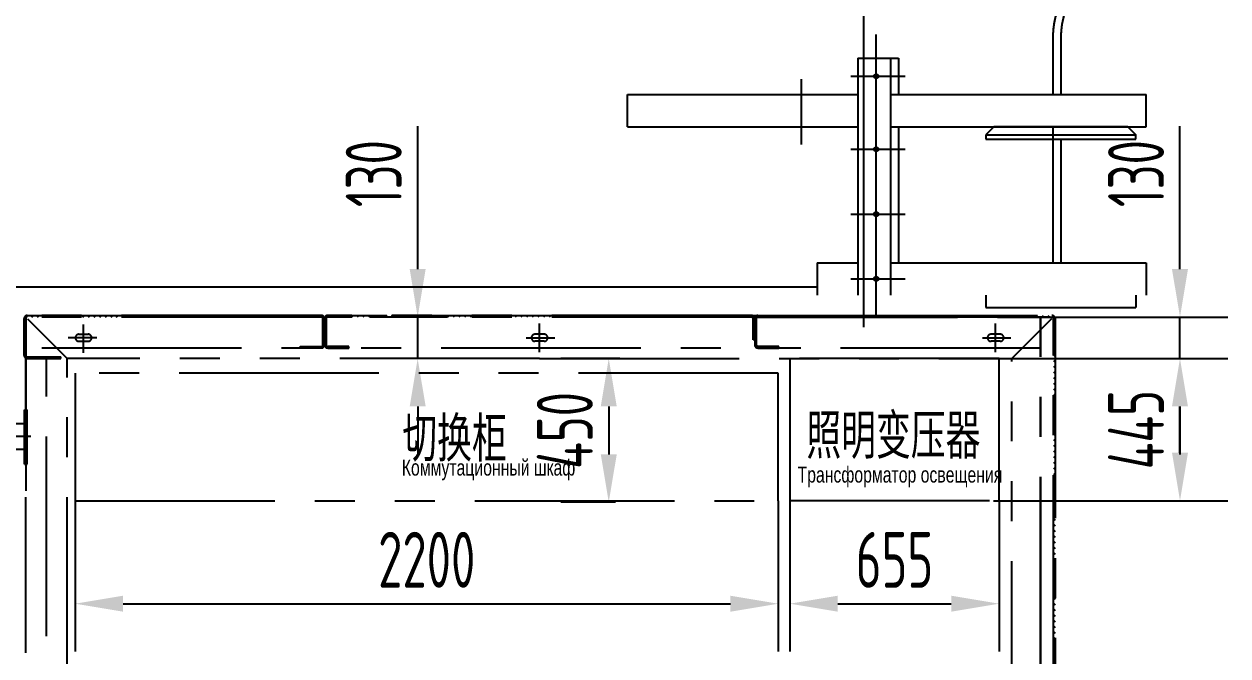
# Model space of a CAD drawing. Header units: millimetres. Extents: x 1934 to 22934, y 25951 to 41379.
# Drawn here: x 12591 to 16358, y 36967 to 38945 of the extents above; entities that cross this region are included whole.
import ezdxf

# ---------------------------------------------------------------- set-up
doc = ezdxf.new("R2010")
doc.units = ezdxf.units.MM
doc.header["$LTSCALE"] = 500
for name, pattern in [('F', [0.75, 0.5, -0.25]), ('G', [2, 1.25, -0.25, 0.25, -0.25]), ('K', [2.5, 1.25, -0.25, 0.25, -0.25, 0.25, -0.25])]:
    doc.linetypes.add(name, pattern=pattern)
for name, color, linetype in [('01', 7, 'Continuous'), ('02', 1, 'Continuous'), ('04', 2, 'F'), ('05', 4, 'G'), ('07', 6, 'K'), ('08', 1, 'Continuous')]:
    doc.layers.add(name, color=color, linetype=linetype)
doc.styles.get("Standard").update_dxf_attribs({"font": 'isocp', "width": 0.707, "bigfont": 'intecad.shx'})
doc.dimstyles.new('INTE', dxfattribs={"dimscale": 50, "dimtxt": 3.5, "dimasz": 3, "dimexe": 3, "dimexo": 0, "dimgap": 1, "dimtad": 1, "dimdsep": 46, "dimtxsty": 'Standard', "dimcen": 0, "dimclrd": 1, "dimclre": 1, "dimclrt": 3, "dimadec": 0, "dimazin": 0, "dimtfac": 1, "dimtmove": 0, "dimatfit": 0, "dimfxl": 1, "dimarcsym": 0})

# ---------------------------------------------------------------- blocks, each defined once
blk = doc.blocks.new('64')
at = {"layer": '01', "color": 7, "linetype": 'Continuous'}
for p, q in [((9873.3, 4989.1), (9873.3, 5159.1)), ((9873.3, 5159.1), (9881.3, 5159.1)), ((9881.3, 4989.1), (9881.3, 5159.1)), ((9582.3, 5116.6), (9873.3, 5116.6)), ((9582.3, 5036.6), (9873.3, 5036.6)), ((9873.3, 4989.1), (9881.3, 4989.1))]:
    blk.add_line(p, q, dxfattribs=at)
at = {"layer": '04', "color": 2, "linetype": 'F'}
for p, q in [((9506.3, 5019.1), (9506.3, 5134.1)), ((9506.3, 5134.1), (9536.3, 5134.1)), ((9514.3, 5019.1), (9514.3, 5134.1)), ((9522.3, 5019.1), (9522.3, 5134.1)), ((9524.3, 5019.1), (9524.3, 5134.1)), ((9526.3, 5019.1), (9526.3, 5134.1)), ((9528.3, 5019.1), (9528.3, 5134.1)), ((9536.3, 5019.1), (9536.3, 5134.1)), ((9426.3, 5036.6), (9426.3, 5116.6)), ((9426.3, 5116.6), (9506.3, 5116.6)), ((9550.9, 5119.1), (9493.6, 5119.1)), ((9536.3, 5116.6), (9582.3, 5116.6)), ((9426.3, 5036.6), (9506.3, 5036.6)), ((9550.9, 5034.1), (9493.6, 5034.1)), ((9506.3, 5019.1), (9536.3, 5019.1)), ((9536.3, 5036.6), (9582.3, 5036.6))]:
    blk.add_line(p, q, dxfattribs=at)
at = {"layer": '05', "color": 4, "linetype": 'G'}
blk.add_line((9414.1, 5076.6), (9893.2, 5076.6), dxfattribs=at)
blk = doc.blocks.new('*D924')
at = {"layer": '08', "color": 1, "lineweight": -2, "ltscale": 1.25}
for p, q in [((12750.8, 37452.8), (12750.8, 36980.5)), ((14950.8, 37452.8), (14950.8, 36980.5)), ((12900.8, 37130.5), (14800.8, 37130.5))]:
    blk.add_line(p, q, dxfattribs=at)
at = {"layer": '08', "color": 1, "ltscale": 1.25}
for points in [[(12900.8, 37155.5), (12900.8, 37105.5), (12750.8, 37130.5)], [(14800.8, 37155.5), (14800.8, 37105.5), (14950.8, 37130.5)]]:
    blk.add_solid(points, dxfattribs=at)
at = {"layer": 'Defpoints', "color": 0, "ltscale": 1.25}
for p in [(12750.8, 37452.8), (14950.8, 37452.8), (14950.8, 37130.5)]:
    blk.add_point(p, dxfattribs=at)
at = {"layer": '08', "color": 3, "ltscale": 1.25, "insert": (13850.8, 37268.1), "char_height": 175, "attachment_point": 5}
blk.add_mtext('2200', dxfattribs=at)
blk = doc.blocks.new('*D925')
at = {"layer": '08', "color": 1, "lineweight": -2, "ltscale": 1.25}
for p, q in [((14455.2, 37898.1), (14270.3, 37898.1)), ((14420.3, 37748.1), (14420.3, 37598.1)), ((14441.9, 37448.1), (14270.3, 37448.1))]:
    blk.add_line(p, q, dxfattribs=at)
at = {"layer": '08', "color": 1, "ltscale": 1.25}
for points in [[(14395.3, 37748.1), (14445.3, 37748.1), (14420.3, 37898.1)], [(14395.3, 37598.1), (14445.3, 37598.1), (14420.3, 37448.1)]]:
    blk.add_solid(points, dxfattribs=at)
at = {"layer": 'Defpoints', "color": 0, "ltscale": 1.25}
for p in [(14455.2, 37898.1), (14420.3, 37448.1), (14441.9, 37448.1)]:
    blk.add_point(p, dxfattribs=at)
at = {"layer": '08', "color": 3, "ltscale": 1.25, "insert": (14282.8, 37673.1), "char_height": 175, "attachment_point": 5, "rotation": 90}
blk.add_mtext('450', dxfattribs=at)
blk = doc.blocks.new('*D926')
at = {"layer": '08', "color": 1, "lineweight": -2, "ltscale": 1.25}
for p, q in [((14987, 37453.1), (14987, 36980.5)), ((15642, 37453.1), (15642, 36980.5)), ((15137, 37130.5), (15492, 37130.5))]:
    blk.add_line(p, q, dxfattribs=at)
at = {"layer": '08', "color": 1, "ltscale": 1.25}
for points in [[(15137, 37155.5), (15137, 37105.5), (14987, 37130.5)], [(15492, 37155.5), (15492, 37105.5), (15642, 37130.5)]]:
    blk.add_solid(points, dxfattribs=at)
at = {"layer": 'Defpoints', "color": 0, "ltscale": 1.25}
for p in [(14987, 37453.1), (15642, 37453.1), (15642, 37130.5)]:
    blk.add_point(p, dxfattribs=at)
at = {"layer": '08', "color": 3, "ltscale": 1.25, "insert": (15314.5, 37268), "char_height": 175, "attachment_point": 5}
blk.add_mtext('655', dxfattribs=at)
blk = doc.blocks.new('*D927')
at = {"layer": '08', "color": 1, "lineweight": -2, "ltscale": 1.25}
for p, q in [((15624.2, 37898.1), (16357.7, 37898.1)), ((16207.7, 37603.1), (16207.7, 37748.1)), ((15624.2, 37453.1), (16357.7, 37453.1))]:
    blk.add_line(p, q, dxfattribs=at)
at = {"layer": '08', "color": 1, "ltscale": 1.25}
for points in [[(16182.7, 37748.1), (16232.7, 37748.1), (16207.7, 37898.1)], [(16182.7, 37603.1), (16232.7, 37603.1), (16207.7, 37453.1)]]:
    blk.add_solid(points, dxfattribs=at)
at = {"layer": 'Defpoints', "color": 0, "ltscale": 1.25}
for p in [(15624.2, 37898.1), (16207.7, 37898.1), (15624.2, 37453.1)]:
    blk.add_point(p, dxfattribs=at)
at = {"layer": '08', "color": 3, "ltscale": 1.25, "insert": (16070.2, 37675.6), "char_height": 175, "attachment_point": 5, "rotation": 90}
blk.add_mtext('445', dxfattribs=at)
blk = doc.blocks.new('*D928')
at = {"layer": '08', "color": 1, "lineweight": -2, "ltscale": 1.25}
for p, q in [((16207.7, 38178.1), (16207.7, 38626.2)), ((15746.4, 38028.1), (16357.7, 38028.1)), ((16207.7, 37898.1), (16207.7, 38028.1)), ((15854.1, 37898.1), (16357.7, 37898.1)), ((16207.7, 37748.1), (16207.7, 37598.1))]:
    blk.add_line(p, q, dxfattribs=at)
at = {"layer": '08', "color": 1, "ltscale": 1.25}
for points in [[(16182.7, 38178.1), (16232.7, 38178.1), (16207.7, 38028.1)], [(16182.7, 37748.1), (16232.7, 37748.1), (16207.7, 37898.1)]]:
    blk.add_solid(points, dxfattribs=at)
at = {"layer": 'Defpoints', "color": 0, "ltscale": 1.25}
for p in [(15746.4, 38028.1), (16207.7, 38028.1), (15854.1, 37898.1)]:
    blk.add_point(p, dxfattribs=at)
at = {"layer": '08', "color": 3, "ltscale": 1.25, "insert": (16070.2, 38477.2), "char_height": 175, "attachment_point": 5, "rotation": 90}
blk.add_mtext('130', dxfattribs=at)
blk = doc.blocks.new('*D943')
at = {"layer": '08', "color": 1, "lineweight": -2, "ltscale": 1.25}
for p, q in [((13822.4, 38178.1), (13822.4, 38626.2)), ((13915.8, 38028.1), (13672.4, 38028.1)), ((13822.4, 37898.1), (13822.4, 38028.1)), ((13904.9, 37898.1), (13672.4, 37898.1)), ((13822.4, 37748.1), (13822.4, 37598.1))]:
    blk.add_line(p, q, dxfattribs=at)
at = {"layer": '08', "color": 1, "ltscale": 1.25}
for points in [[(13797.4, 38178.1), (13847.4, 38178.1), (13822.4, 38028.1)], [(13797.4, 37748.1), (13847.4, 37748.1), (13822.4, 37898.1)]]:
    blk.add_solid(points, dxfattribs=at)
at = {"layer": 'Defpoints', "color": 0, "ltscale": 1.25}
for p in [(13822.4, 38028.1), (13915.8, 38028.1), (13904.9, 37898.1)]:
    blk.add_point(p, dxfattribs=at)
at = {"layer": '08', "color": 3, "ltscale": 1.25, "insert": (13684.9, 38477.2), "char_height": 175, "attachment_point": 5, "rotation": 90}
blk.add_mtext('130', dxfattribs=at)
blk = doc.blocks.new('JGFD')
at = {"layer": '07', "color": 6, "linetype": 'K', "ltscale": 30}
for p, q in [((31767.2, 11782.6), (31767.2, 9169.8)), ((31806.6, 9198.2), (31806.6, 10086)), ((32359.2, 10075.4), (32359.2, 9899.4)), ((32384.2, 10076.4), (32384.2, 9898.4)), ((31749.2, 10012.4), (31749.2, 9269.4)), ((31749.2, 10012.4), (31851.2, 10012.4)), ((31851.2, 10012.4), (31851.2, 9269.4)), ((31851.2, 10012.4), (31876.2, 10012.4)), ((31876.2, 10012.4), (31876.2, 9898.4)), ((31571.6, 9946), (31571.6, 9741.2)), ((31727.2, 9955.3), (31897.1, 9955.3)), ((31028.1, 9898.4), (31749.2, 9898.4)), ((31028.1, 9796.4), (31028.1, 9898.4)), ((31851.2, 9898.4), (32651.1, 9898.4)), ((32651.1, 9796.4), (32651.1, 9898.4)), ((31028.1, 9796.4), (31749.2, 9796.4)), ((31851.2, 9796.4), (32651.1, 9796.4)), ((31876.2, 9796.4), (31876.2, 9371.4)), ((32174.1, 9796.4), (32149.1, 9771.4)), ((32594.1, 9796.4), (32174.1, 9796.4)), ((32359.2, 9794.4), (32359.2, 9371.4)), ((32594.1, 9796.4), (32619.1, 9771.4)), ((32149.1, 9771.4), (32619.1, 9771.4)), ((32149.1, 9771.4), (32149.1, 9758.4)), ((32149.1, 9758.4), (32619.1, 9758.4)), ((32384.1, 9758.4), (32384.1, 9371.4)), ((32619.1, 9758.4), (32619.1, 9771.4)), ((31727.2, 9726.7), (31897.1, 9726.7)), ((31727.2, 9523.5), (31897.1, 9523.5)), ((31622.1, 9371.4), (31622.1, 9269.4)), ((31622.1, 9371.4), (31749.2, 9371.4)), ((31851.2, 9371.4), (32651.1, 9371.4)), ((32651.1, 9371.4), (32651.1, 9269.4)), ((31727.2, 9321), (31897.1, 9321)), ((31622.1, 9294.4), (24993.2, 9294.4)), ((32149.1, 9269.4), (32149.1, 9231.4)), ((32619.1, 9269.4), (32619.1, 9231.4)), ((32149.1, 9231.4), (32619.1, 9231.4))]:
    blk.add_line(p, q, dxfattribs=at)
at = {"layer": '07', "color": 6, "linetype": 'K'}
for p, q in [((29140.2, 9081.4), (29140.2, 9196.4)), ((29140.2, 9196.4), (29140.2, 9081.4)), ((29140.2, 9081.4), (29140.2, 9196.4)), ((29140.2, 9192.6), (29145.2, 9187.6)), ((29145.2, 9196.4), (29145.2, 9081.4)), ((29145.2, 9081.4), (29145.2, 9191.4)), ((29145.3, 9205.1), (29149.2, 9201.3)), ((29150.2, 9206.4), (32356.2, 9206.4)), ((30070.2, 9206.4), (29150.2, 9206.4)), ((30070.2, 9201.4), (29150.2, 9201.4)), ((29151.2, 9195.4), (29275.2, 9071.4)), ((30070.2, 9201.4), (29155.2, 9201.4)), ((29161.8, 9206.4), (29166.8, 9201.4)), ((29179.5, 9206.4), (29184.5, 9201.4)), ((29197.1, 9206.4), (29202.1, 9201.4)), ((29214.8, 9206.4), (29219.8, 9201.4)), ((29232.5, 9206.4), (29237.5, 9201.4)), ((29250.2, 9206.4), (29255.2, 9201.4)), ((29267.8, 9206.4), (29272.8, 9201.4)), ((29285.5, 9206.4), (29290.5, 9201.4)), ((29303.2, 9206.4), (29308.2, 9201.4)), ((29320.9, 9206.4), (29325.9, 9201.4)), ((29338.6, 9206.4), (29343.6, 9201.4)), ((29356.2, 9206.4), (29361.2, 9201.4)), ((29373.9, 9206.4), (29378.9, 9201.4)), ((29391.6, 9206.4), (29396.6, 9201.4)), ((29409.3, 9206.4), (29414.3, 9201.4)), ((29426.9, 9206.4), (29431.9, 9201.4)), ((29444.6, 9206.4), (29446.3, 9204.7)), ((29480, 9206.4), (29485, 9201.4)), ((29497.7, 9206.4), (29502.7, 9201.4)), ((29515.3, 9206.4), (29520.3, 9201.4)), ((29533, 9206.4), (29538, 9201.4)), ((29550.7, 9206.4), (29555.7, 9201.4)), ((29568.4, 9206.4), (29573.4, 9201.4)), ((29586, 9206.4), (29591, 9201.4)), ((29603.7, 9206.4), (29608.7, 9201.4)), ((29621.4, 9206.4), (29626.4, 9201.4)), ((29639.1, 9206.4), (29644.1, 9201.4)), ((29656.8, 9206.4), (29661.8, 9201.4)), ((29674.4, 9206.4), (29679.4, 9201.4)), ((29692.1, 9206.4), (29697.1, 9201.4)), ((29709.8, 9206.4), (29714.8, 9201.4)), ((29727.5, 9206.4), (29732.5, 9201.4)), ((29745.1, 9206.4), (29750.1, 9201.4)), ((29762.8, 9206.4), (29767.8, 9201.4)), ((29780.5, 9206.4), (29785.5, 9201.4)), ((29798.2, 9206.4), (29803.2, 9201.4)), ((29815.9, 9206.4), (29820.9, 9201.4)), ((29833.5, 9206.4), (29838.5, 9201.4)), ((29851.2, 9206.4), (29856.2, 9201.4)), ((29868.9, 9206.4), (29873.9, 9201.4)), ((29886.6, 9206.4), (29891.6, 9201.4)), ((29904.2, 9206.4), (29909.2, 9201.4)), ((29921.9, 9206.4), (29926.9, 9201.4)), ((29939.6, 9206.4), (29944.6, 9201.4)), ((29957.3, 9206.4), (29962.3, 9201.4)), ((29975, 9206.4), (29980, 9201.4)), ((29992.6, 9206.4), (29997.6, 9201.4)), ((30010.3, 9206.4), (30015.3, 9201.4)), ((30028, 9206.4), (30033, 9201.4)), ((30045.7, 9206.4), (30050.7, 9201.4)), ((30063.3, 9206.4), (30068.3, 9201.4)), ((30075.2, 9114.4), (30075.2, 9196.4)), ((30075.2, 9194.6), (30080.2, 9189.6)), ((30080.2, 9196.4), (30080.2, 9114.4)), ((30080.2, 9114.4), (30080.2, 9196.4)), ((30085.2, 9192.6), (30080.2, 9187.6)), ((30085.2, 9196.4), (30085.2, 9114.4)), ((31416.2, 9206.4), (30090.2, 9206.4)), ((31416.2, 9201.4), (30090.2, 9201.4)), ((31416.2, 9201.4), (30090.2, 9201.4)), ((30098.9, 9206.4), (30093.9, 9201.4)), ((30116.6, 9206.4), (30111.6, 9201.4)), ((30134.3, 9206.4), (30129.3, 9201.4)), ((30151.9, 9206.4), (30146.9, 9201.4)), ((30169.6, 9206.4), (30164.6, 9201.4)), ((30187.3, 9206.4), (30182.3, 9201.4)), ((30205, 9206.4), (30200, 9201.4)), ((30222.7, 9206.4), (30217.7, 9201.4)), ((30240.3, 9206.4), (30235.3, 9201.4)), ((30258, 9206.4), (30253, 9201.4)), ((30275.7, 9206.4), (30270.7, 9201.4)), ((30293.4, 9206.4), (30288.4, 9201.4)), ((30311, 9206.4), (30306, 9201.4)), ((30328.7, 9206.4), (30323.7, 9201.4)), ((30346.4, 9206.4), (30341.4, 9201.4)), ((30364.1, 9206.4), (30359.1, 9201.4)), ((30381.8, 9206.4), (30376.8, 9201.4)), ((30399.4, 9206.4), (30394.4, 9201.4)), ((30417.1, 9206.4), (30412.1, 9201.4)), ((30434.8, 9206.4), (30429.8, 9201.4)), ((30452.5, 9206.4), (30447.5, 9201.4)), ((30470.1, 9206.4), (30465.1, 9201.4)), ((30487.8, 9206.4), (30482.8, 9201.4)), ((30505.5, 9206.4), (30500.5, 9201.4)), ((30523.2, 9206.4), (30518.2, 9201.4)), ((30540.9, 9206.4), (30535.9, 9201.4)), ((30558.5, 9206.4), (30553.5, 9201.4)), ((30576.2, 9206.4), (30571.2, 9201.4)), ((30593.9, 9206.4), (30588.9, 9201.4)), ((30611.6, 9206.4), (30606.6, 9201.4)), ((30629.2, 9206.4), (30624.2, 9201.4)), ((30646.9, 9206.4), (30641.9, 9201.4)), ((30664.6, 9206.4), (30659.6, 9201.4)), ((30682.3, 9206.4), (30677.3, 9201.4)), ((30700, 9206.4), (30695, 9201.4)), ((30717.6, 9206.4), (30712.6, 9201.4)), ((30735.3, 9206.4), (30730.3, 9201.4)), ((30753, 9206.4), (30748, 9201.4)), ((30770.7, 9206.4), (30765.7, 9201.4)), ((30788.3, 9206.4), (30783.3, 9201.4)), ((30806, 9206.4), (30801, 9201.4)), ((30823.7, 9206.4), (30818.7, 9201.4)), ((30841.4, 9206.4), (30836.4, 9201.4)), ((30859.1, 9206.4), (30854.1, 9201.4)), ((30876.7, 9206.4), (30871.7, 9201.4)), ((30894.4, 9206.4), (30889.4, 9201.4)), ((30912.1, 9206.4), (30907.1, 9201.4)), ((30929.8, 9206.4), (30924.8, 9201.4)), ((30947.4, 9206.4), (30942.4, 9201.4)), ((30965.1, 9206.4), (30960.1, 9201.4)), ((30982.8, 9206.4), (30977.8, 9201.4)), ((31000.5, 9206.4), (30995.5, 9201.4)), ((31018.2, 9206.4), (31013.2, 9201.4)), ((31035.8, 9206.4), (31030.8, 9201.4)), ((31053.5, 9206.4), (31048.5, 9201.4)), ((31071.1, 9206.3), (31066.2, 9201.4)), ((31106.5, 9206.4), (31101.5, 9201.4)), ((31124.2, 9206.4), (31119.2, 9201.4)), ((31141.9, 9206.4), (31136.9, 9201.4)), ((31159.6, 9206.4), (31154.6, 9201.4)), ((31177.3, 9206.4), (31172.3, 9201.4)), ((31194.9, 9206.4), (31189.9, 9201.4)), ((31212.6, 9206.4), (31207.6, 9201.4)), ((31230.3, 9206.4), (31225.3, 9201.4)), ((31248, 9206.4), (31243, 9201.4)), ((31265.6, 9206.4), (31260.6, 9201.4)), ((31283.3, 9206.4), (31278.3, 9201.4)), ((31301, 9206.4), (31296, 9201.4)), ((31318.7, 9206.4), (31313.7, 9201.4)), ((31336.4, 9206.4), (31331.4, 9201.4)), ((31354, 9206.4), (31349, 9201.4)), ((31371.7, 9206.4), (31366.7, 9201.4)), ((31389.4, 9206.4), (31384.4, 9201.4)), ((31407.1, 9206.4), (31402.1, 9201.4)), ((31422.5, 9204.1), (31418.9, 9200.5)), ((31421.2, 9130.4), (31421.2, 9196.4)), ((31426.2, 9196.4), (31426.2, 9114.4)), ((31426.2, 9196.4), (31426.2, 9130.4)), ((31428.3, 9202.6), (31431.9, 9199)), ((31431.2, 9196.4), (31431.2, 9114.4)), ((31436.2, 9206.4), (32356.2, 9206.4)), ((31436.2, 9201.4), (32356.2, 9201.4)), ((32351.2, 9201.4), (31436.2, 9201.4)), ((31442.2, 9206.4), (31447.2, 9201.4)), ((31459.9, 9206.4), (31464.9, 9201.4)), ((31477.6, 9206.4), (31482.6, 9201.4)), ((31495.2, 9206.4), (31500.2, 9201.4)), ((31512.9, 9206.4), (31517.9, 9201.4)), ((31530.6, 9206.4), (31535.6, 9201.4)), ((31548.3, 9206.4), (31553.3, 9201.4)), ((31565.9, 9206.4), (31570.9, 9201.4)), ((31583.6, 9206.4), (31588.6, 9201.4)), ((31601.3, 9206.4), (31606.3, 9201.4)), ((31619, 9206.4), (31624, 9201.4)), ((31636.7, 9206.4), (31641.7, 9201.4)), ((31654.3, 9206.4), (31659.3, 9201.4)), ((31672, 9206.4), (31677, 9201.4)), ((31689.7, 9206.4), (31694.7, 9201.4)), ((31707.4, 9206.4), (31712.4, 9201.4)), ((31725, 9206.4), (31730, 9201.4)), ((31742.7, 9206.4), (31747.7, 9201.4)), ((31760.4, 9206.4), (31765.4, 9201.4)), ((31778.1, 9206.4), (31783.1, 9201.4)), ((31795.8, 9206.4), (31800.8, 9201.4)), ((31813.4, 9206.4), (31818.4, 9201.4)), ((31831.1, 9206.4), (31836.1, 9201.4)), ((31848.8, 9206.4), (31853.8, 9201.4)), ((31866.5, 9206.4), (31871.5, 9201.4)), ((31884.1, 9206.4), (31889.1, 9201.4)), ((31901.8, 9206.4), (31906.8, 9201.4)), ((31919.5, 9206.4), (31924.5, 9201.4)), ((31937.2, 9206.4), (31942.2, 9201.4)), ((31954.8, 9206.4), (31959.8, 9201.4)), ((31972.5, 9206.4), (31977.5, 9201.4)), ((31990.2, 9206.4), (31995.2, 9201.4)), ((32007.9, 9206.4), (32012.9, 9201.4)), ((32043.2, 9206.4), (32048.2, 9201.4)), ((32060.9, 9206.4), (32065.9, 9201.4)), ((32078.6, 9206.4), (32083.6, 9201.4)), ((32096.3, 9206.4), (32101.3, 9201.4)), ((32113.9, 9206.4), (32118.9, 9201.4)), ((32131.6, 9206.4), (32136.6, 9201.4)), ((32149.3, 9206.4), (32154.3, 9201.4)), ((32167, 9206.4), (32172, 9201.4)), ((32184.7, 9206.4), (32189.7, 9201.4)), ((32202.3, 9206.4), (32207.3, 9201.4)), ((32220, 9206.4), (32225, 9201.4)), ((32355.2, 9195.4), (32231.2, 9071.4)), ((32237.7, 9206.4), (32242.7, 9201.4)), ((32255.4, 9206.4), (32260.4, 9201.4)), ((32273, 9206.4), (32278, 9201.4)), ((32290.7, 9206.4), (32295.7, 9201.4)), ((32308.4, 9206.4), (32313.4, 9201.4)), ((32320.2, 8076.4), (32320.2, 9196.4)), ((32321.2, 8076.4), (32321.2, 9196.4)), ((32326.1, 9206.4), (32331.1, 9201.4)), ((32343.8, 9206.4), (32348.8, 9201.4)), ((32361.2, 8081.4), (32361.2, 9196.4)), ((32366.2, 9196.4), (32366.2, 8081.4)), ((32366.2, 9196.4), (32366.2, 8081.4)), ((29140.2, 9175), (29145.2, 9170)), ((29140.2, 9157.3), (29145.2, 9152.3)), ((29326.2, 9088.8), (29326.2, 9178)), ((30075.2, 9176.9), (30080.2, 9171.9)), ((30075.2, 9159.2), (30080.2, 9154.2)), ((30085.2, 9174.9), (30080.2, 9169.9)), ((30085.2, 9157.2), (30080.2, 9152.2)), ((30753.2, 9091.8), (30753.2, 9181)), ((31426.2, 9190.1), (31421.2, 9185.1)), ((31426.2, 9172.4), (31421.2, 9167.4)), ((31426.2, 9154.7), (31421.2, 9149.7)), ((31426.2, 9187.1), (31431.2, 9182.1)), ((31426.2, 9169.4), (31431.2, 9164.4)), ((32180.2, 9091.8), (32180.2, 9181)), ((32361.2, 9189), (32366.2, 9184)), ((32361.2, 9171.3), (32366.2, 9166.3)), ((32361.2, 9153.6), (32366.2, 9148.6)), ((29140.2, 9139.6), (29145.2, 9134.6)), ((29140.2, 9121.9), (29145.2, 9116.9)), ((29367.7, 9136.4), (29278.6, 9136.4)), ((29311.7, 9147.4), (29340.7, 9147.4)), ((29311.7, 9125.4), (29340.7, 9125.4)), ((30075.2, 9141.5), (30080.2, 9136.5)), ((30075.2, 9123.8), (30080.2, 9118.8)), ((30085.2, 9139.6), (30080.2, 9134.6)), ((30085.2, 9121.9), (30080.2, 9116.9)), ((30711.6, 9136.4), (30800.7, 9136.4)), ((30767.7, 9147.4), (30738.7, 9147.4)), ((30767.7, 9125.4), (30738.7, 9125.4)), ((31426.2, 9137.1), (31421.2, 9132.1)), ((31426.2, 9130.4), (31421.2, 9130.4)), ((31426.2, 9151.7), (31431.2, 9146.7)), ((31426.2, 9134), (31431.2, 9129)), ((31426.2, 9116.3), (31438.1, 9104.4)), ((32138.6, 9136.4), (32227.7, 9136.4)), ((32194.7, 9147.4), (32165.7, 9147.4)), ((32194.7, 9125.4), (32165.7, 9125.4)), ((32361.2, 9135.9), (32366.2, 9130.9)), ((32361.2, 9118.3), (32366.2, 9113.3)), ((29140.2, 9104.3), (29145.2, 9099.3)), ((29140.2, 9086.6), (29145.2, 9081.6)), ((30004.2, 9109.4), (30070.2, 9109.4)), ((30004.2, 9104.4), (30004.2, 9109.4)), ((30004.2, 9106.5), (30006.2, 9104.4)), ((30070.2, 9104.4), (30004.2, 9104.4)), ((30018.9, 9109.4), (30023.9, 9104.4)), ((30036.6, 9109.4), (30041.6, 9104.4)), ((30054.3, 9109.4), (30059.3, 9104.4)), ((30071.7, 9109.6), (30075.4, 9105.9)), ((30090.3, 9109.4), (30086.1, 9105.2)), ((30156.2, 9109.4), (30090.2, 9109.4)), ((30090.2, 9104.4), (30156.2, 9104.4)), ((30108, 9109.4), (30103, 9104.4)), ((30125.7, 9109.4), (30120.7, 9104.4)), ((30143.3, 9109.4), (30138.3, 9104.4)), ((30156.2, 9104.5), (30156, 9104.4)), ((30156.2, 9104.4), (30156.2, 9109.4)), ((31502.2, 9109.4), (31436.2, 9109.4)), ((31436.2, 9104.4), (31502.2, 9104.4)), ((31450.8, 9109.4), (31455.8, 9104.4)), ((31468.5, 9109.4), (31473.5, 9104.4)), ((31486.2, 9109.4), (31491.2, 9104.4)), ((31502.2, 9104.4), (31502.2, 9109.4)), ((32361.2, 9100.6), (32366.2, 9095.6)), ((32361.2, 9082.9), (32366.2, 9077.9)), ((29145.2, 7489.9), (29145.2, 9072.7)), ((29145.2, 9072.7), (29145.2, 8657.4)), ((29150.2, 9076.4), (29255.2, 9076.4)), ((29150.2, 9071.4), (29255.2, 9071.4)), ((29150.2, 9071.4), (29255.2, 9071.4)), ((29150.4, 9076.4), (29155.4, 9071.4)), ((29168, 9076.4), (29173, 9071.4)), ((29185.7, 9076.4), (29190.7, 9071.4)), ((29203.4, 9076.4), (29208.4, 9071.4)), ((29210.2, 6952.4), (29210.2, 9071.4)), ((29221.1, 9076.4), (29226.1, 9071.4)), ((29238.7, 9076.4), (29243.7, 9071.4)), ((29255.2, 9071.4), (29255.2, 9076.4)), ((30752.7, 9071.4), (29275.2, 9071.4)), ((29275.2, 8012.4), (29275.2, 9071.4)), ((30752.7, 9071.4), (32231.2, 9071.4)), ((32191.3, 9071.4), (31536.3, 9071.4)), ((31536.3, 9071.4), (31536.3, 8626.4)), ((32191.3, 8626.4), (32191.3, 9071.4)), ((32231.2, 7812.4), (32231.2, 9071.4)), ((32361.2, 9065.2), (32366.2, 9060.2)), ((32361.2, 9047.6), (32366.2, 9042.6)), ((31500.1, 9026), (29300.1, 9026)), ((29300.1, 9026), (29300.1, 8626)), ((31500.1, 8626), (31500.1, 9026)), ((32361.2, 9029.9), (32366.2, 9024.9)), ((32361.2, 9012.2), (32366.2, 9007.2)), ((32361.2, 8994.5), (32366.2, 8989.5)), ((32361.2, 8976.8), (32366.2, 8971.8)), ((32361.2, 8959.2), (32366.2, 8954.2)), ((32361.2, 8941.5), (32366.2, 8936.5)), ((32361.2, 8923.8), (32366.2, 8918.8)), ((32361.2, 8906.1), (32366.2, 8901.1)), ((32361.2, 8888.5), (32366.2, 8883.5)), ((32361.2, 8870.8), (32366.2, 8865.8)), ((32361.2, 8853.1), (32366.2, 8848.1)), ((32361.2, 8835.4), (32366.2, 8830.4)), ((32361.2, 8817.7), (32366.2, 8812.7)), ((32361.2, 8800.1), (32366.2, 8795.1)), ((32361.2, 8782.4), (32366.2, 8777.4)), ((32361.2, 8764.7), (32366.2, 8759.7)), ((32361.2, 8747), (32366.2, 8742)), ((32361.2, 8729.4), (32366.2, 8724.4)), ((32361.2, 8711.7), (32366.2, 8706.7)), ((32361.2, 8694), (32366.2, 8689)), ((32361.2, 8676.3), (32366.2, 8671.3)), ((29145.2, 8149.4), (29145.2, 8637.4)), ((31536.3, 8626.4), (32191.3, 8626.4)), ((32361.2, 8658.6), (32366.2, 8653.6)), ((32361.2, 8641), (32366.2, 8636)), ((29300.1, 8626), (31500.1, 8626)), ((32361.2, 8623.3), (32366.2, 8618.3)), ((32361.2, 8605.6), (32366.2, 8600.6)), ((32361.2, 8587.9), (32366.2, 8582.9)), ((32361.2, 8570.3), (32366.2, 8565.3)), ((32361.2, 8552.6), (32366.2, 8547.6)), ((32361.2, 8534.9), (32366.2, 8529.9)), ((32361.2, 8517.2), (32366.2, 8512.2)), ((32361.2, 8499.5), (32366.2, 8494.5)), ((32361.2, 8481.9), (32366.2, 8476.9)), ((32361.2, 8464.2), (32366.2, 8459.2)), ((32361.2, 8446.5), (32366.2, 8441.5)), ((32361.2, 8428.8), (32366.2, 8423.8)), ((32361.2, 8411.2), (32366.2, 8406.2)), ((32361.2, 8393.5), (32366.2, 8388.5)), ((32361.2, 8375.8), (32366.2, 8370.8)), ((32361.2, 8358.1), (32366.2, 8353.1)), ((32361.2, 8340.4), (32366.2, 8335.4)), ((32361.2, 8322.8), (32366.2, 8317.8)), ((32361.2, 8305.1), (32366.2, 8300.1)), ((32361.2, 8287.4), (32366.2, 8282.4)), ((32361.2, 8269.7), (32366.2, 8264.7)), ((32361.2, 8252.1), (32366.2, 8247.1)), ((32361.2, 8234.4), (32366.2, 8229.4)), ((32361.2, 8216.7), (32366.2, 8211.7)), ((32361.2, 8199), (32366.2, 8194)), ((32361.2, 8181.3), (32366.2, 8176.3)), ((32361.2, 8163.7), (32366.2, 8158.7)), ((32361.2, 8146), (32366.2, 8141))]:
    blk.add_line(p, q, dxfattribs=at)
at = {"layer": '07'}
blk.add_line((32320.2, 9104.4), (29145.2, 9104.4), dxfattribs=at)
at = {"layer": '07', "color": 6, "linetype": 'K', "ltscale": 30}
for centre in [(31806.6, 9955.3), (31806.6, 9726.7), (31806.6, 9523.5), (31806.6, 9321)]:
    blk.add_circle(centre, 7, dxfattribs=at)
for centre, radius, start in [((32639.2, 10075.4), 280, 162.8574), ((32638.2, 10076.4), 254, 162.8183)]:
    blk.add_arc(centre, radius, start, 180, dxfattribs=at)
at = {"layer": '07', "color": 6, "linetype": 'K'}
for centre, radius, start, end in [((29150.2, 9196.4), 10, 90, 180), ((29150.2, 9196.4), 5, 90, 180), ((30070.2, 9196.4), 10, 0, 90), ((30070.2, 9196.4), 5, 0, 90), ((30090.2, 9196.4), 10, 90, 180), ((30090.2, 9196.4), 5, 90, 180), ((31416.2, 9196.4), 10, 0, 90), ((31416.2, 9196.4), 5, 0, 90), ((31436.2, 9196.4), 10, 90, 180), ((31436.2, 9196.4), 5, 90, 180), ((32356.2, 9196.4), 10, 0, 90), ((32356.2, 9196.4), 5, 0, 90), ((29311.7, 9136.4), 11, 90, 270), ((29340.7, 9136.4), 11, 270, 90), ((30738.7, 9136.4), 11, 90, 270), ((30767.7, 9136.4), 11, 270, 90), ((32165.7, 9136.4), 11, 90, 270), ((32194.7, 9136.4), 11, 270, 90), ((29150.2, 9081.4), 10, 180, 270), ((29150.2, 9081.4), 5, 180, 270), ((30070.2, 9114.4), 10, 270, 0), ((30070.2, 9114.4), 5, 270, 0), ((30090.2, 9114.4), 10, 180, 270), ((30090.2, 9114.4), 5, 180, 270), ((31436.2, 9114.4), 10, 180, 270), ((31436.2, 9114.4), 5, 180, 270)]:
    blk.add_arc(centre, radius, start, end, dxfattribs=at)
at = {"layer": '07', "color": 6, "linetype": 'K', "width": 0.707}
for s, p in [('切换柜', (30323.6, 8748.8)), ('照明变压器', (31588.1, 8757.9))]:
    blk.add_text(s, height=140, dxfattribs=at).set_placement(p)

msp = doc.modelspace()

# ---------------------------------------------------------------- block references
at = {"layer": '01', "ltscale": 1.25}
msp.add_blockref('64', (2719.045, 32578.007), dxfattribs=at)
at = {"layer": '05', "ltscale": 1.25}
msp.add_blockref('JGFD', (-16549.335, 28826.778), dxfattribs=at)

# ---------------------------------------------------------------- texts
at = {"layer": '02', "char_height": 50, "attachment_point": 1}
for s, insert in [('{\\fArial|b0|i0|c204|p34;\\C6;Коммутационный шкаф}', (13772.672, 37581.652)), ('{\\fArial|b0|i0|c204|p34;\\C6;Трансформатор освещения}', (15011.061, 37559.693))]:
    msp.add_mtext(s, dxfattribs=dict(at, insert=insert))

# ---------------------------------------------------------------- dimensions: what is measured, and where the dimension line sits
at = {"layer": '08', "ltscale": 1.25}
for base, p1, p2, picture, middle in [((13822.444, 38028.145), (13904.949, 37898.145), (13915.812, 38028.145), '*D943', (13684.944, 38477.174)), ((16207.706, 38028.145), (15854.107, 37898.145), (15746.39, 38028.145), '*D928', (16070.206, 38477.174)), ((14420.259, 37448.145), (14455.171, 37898.145), (14441.893, 37448.145), '*D925', (14282.759, 37673.145)), ((16207.706, 37898.145), (15624.169, 37453.145), (15624.169, 37898.145), '*D927', (16070.206, 37675.645))]:
    dim = msp.add_linear_dim(base=base, p1=p1, p2=p2, angle=90, dimstyle='INTE', dxfattribs=at)
    dim.commit()
    dim.dimension.update_dxf_attribs({"geometry": picture, "text_midpoint": middle})
for base, p1, p2, picture, middle in [((14950.792, 37130.546), (12750.792, 37452.775), (14950.792, 37452.775), '*D924', (13850.792, 37268.063)), ((15641.957, 37130.546), (14986.957, 37453.145), (15641.957, 37453.145), '*D926', (15314.457, 37268.046))]:
    dim = msp.add_linear_dim(base=base, p1=p1, p2=p2, dimstyle='INTE', dxfattribs=at)
    dim.commit()
    dim.dimension.update_dxf_attribs({"geometry": picture, "text_midpoint": middle})

doc.saveas('drawing.dxf')
